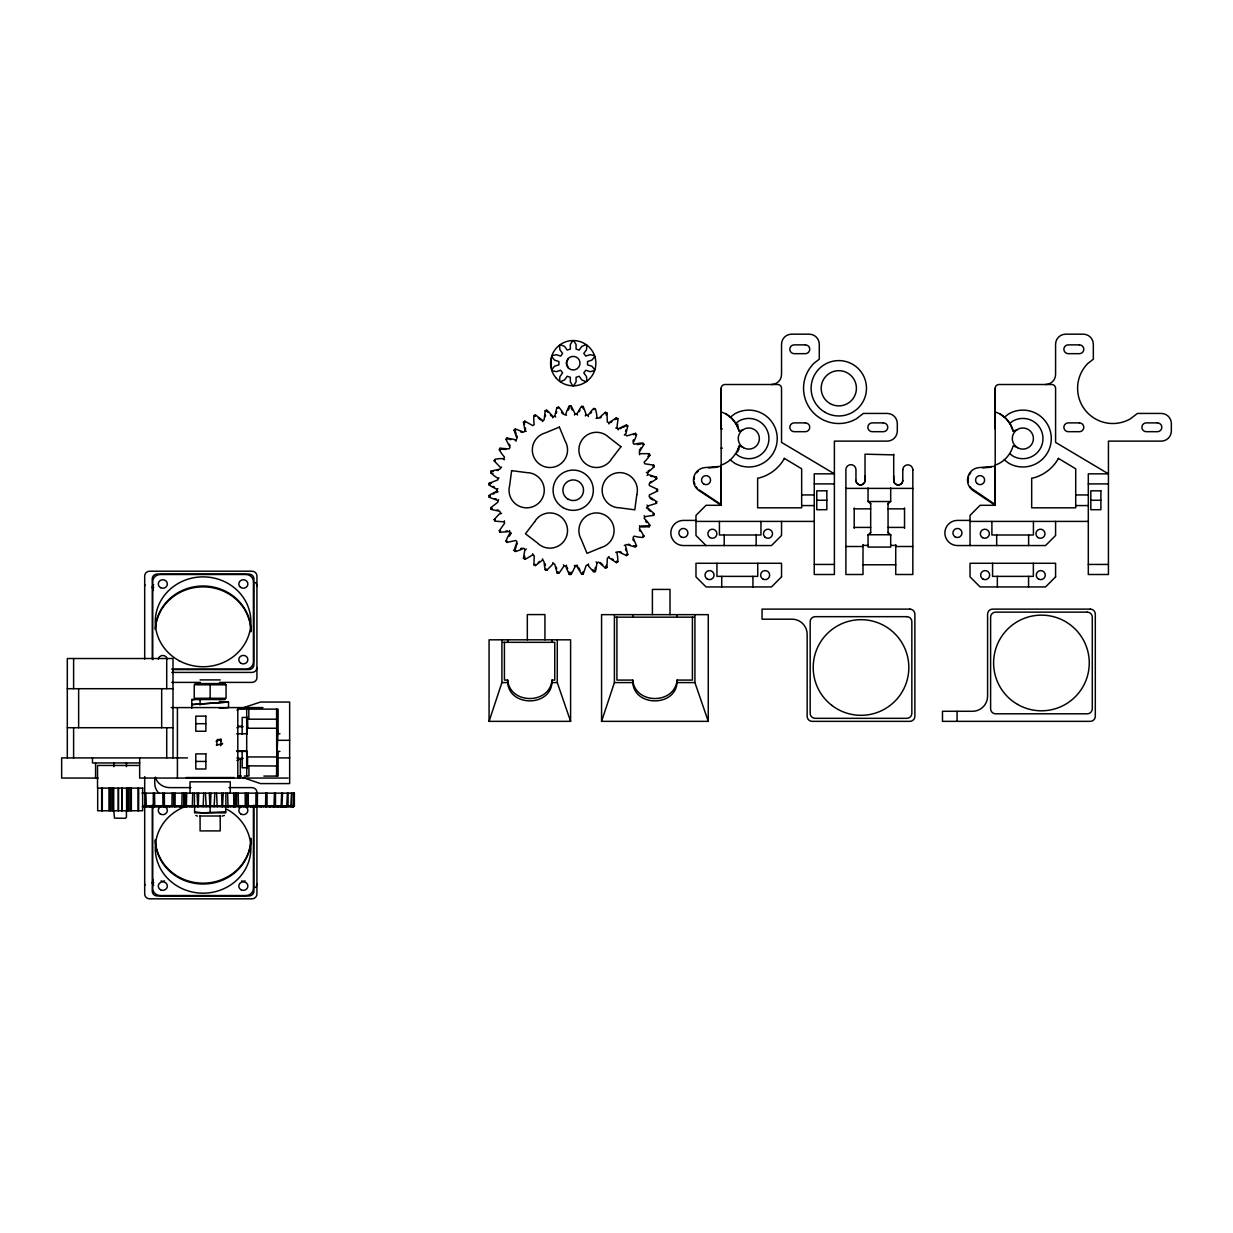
<?xml version="1.0" encoding="UTF-8"?>
<svg xmlns="http://www.w3.org/2000/svg" width="1233" height="1233" viewBox="0 0 1233 1233"><rect width="100%" height="100%" fill="white"/><g stroke="black" fill="none" stroke-linecap="round" stroke-linejoin="round"><path stroke-width="1.5" d="M771.473 384.511A10.064 10.064 0 0 0 781.537 374.431L781.537 344.238A10.064 10.064 0 0 1 791.601 334.174L809.218 334.174A10.064 10.064 0 0 1 819.282 344.238L819.282 359.219L813.872 363.365A35.233 35.233 0 0 0 856.411 418.788L863.377 413.44L887.236 413.44A10.064 10.064 0 0 1 897.3 423.505L897.3 431.057A10.064 10.064 0 0 1 887.236 441.121L834.387 441.121L834.387 574.501L814.258 574.501L814.258 473.842L834.387 473.842L781.537 442.385L781.537 388.272A3.776 3.776 0 0 0 777.761 384.511L724.912 384.511A3.776 3.776 0 0 0 721.151 388.272L721.151 428.93L722.399 428.93M737.781 452.049L737.781 449.136M865.027 480.377A4.531 4.531 0 0 1 860.495 484.908A4.531 4.485 0 0 1 855.964 480.454L855.964 480.377A4.531 4.531 0 0 0 860.495 484.908A4.531 4.485 0 0 0 865.027 480.454L865.027 454.176L893.709 454.885M893.709 454.176L893.709 480.377A4.531 4.531 0 0 0 898.24 484.908A4.531 4.485 0 0 0 902.772 480.454L902.772 469.696M995.201 428.93L995.201 388.272A3.776 3.776 0 0 1 998.961 384.511L1051.811 384.511A3.776 3.776 0 0 1 1055.587 388.272L1055.587 442.385L1108.436 473.842L1088.307 473.842L1088.307 574.501L1108.436 574.501L1108.436 441.121L1161.286 441.121A10.064 10.064 0 0 0 1171.35 431.057L1171.35 423.505A10.064 10.064 0 0 0 1161.286 413.44L1137.427 413.44L1130.461 418.788A35.233 35.233 0 0 1 1087.922 363.365L1093.332 359.219L1093.332 344.238A10.064 10.064 0 0 0 1083.268 334.174L1065.651 334.174A10.064 10.064 0 0 0 1055.587 344.238L1055.587 374.431A10.064 10.064 0 0 1 1045.522 384.511M169.615 806.736L169.63 805.735M738.86 449.845L738.906 446.438M608.994 423.967L608.871 422.765L616.408 417.833L617.841 418.711L617.81 420.854L616.901 427.666L615.776 428.098M616.408 417.833L615.005 419.729M618.272 429.885L616.901 427.666M535.353 416.03L535.415 414.874L533.92 415.644A39.764 39.764 0 0 0 533.858 421.578L534.213 424.645L532.733 425.601L524.842 421.177L523.47 422.164L525.073 431.026L526.214 431.35M596.048 561.94L597.003 562.68L595.924 569.507L595.339 571.573L593.72 572.004L588.742 566.317L588.388 563.943M497.901 488.684L496.899 489.362L490.842 486.141L489.069 484.908L489.193 483.244L497.639 479.991L498.918 477.741M255.894 806.736L255.971 793.143M532.656 553.709L532.718 554.896L526.815 558.41L524.842 559.273L523.47 558.302L524.657 550.827L526.26 549.055M524.842 559.273L524.672 556.268M175.04 806.736L175.132 793.143M171.942 806.736L172.05 793.143M257.343 806.736L257.45 793.143M545.279 416.662L545.448 414.904M609.025 556.499L607.299 558.441L606.944 567.488L605.403 568.136L606.235 565.238M276.762 756.954L247.617 756.954L247.494 765.847L276.762 766.001L276.593 709.129M276.593 766.001L276.593 776.081M503.064 642.331L554.758 642.331L554.758 680.077L552.014 680.077C549.702 704.675 509.984 704.675 507.672 680.077L504.42 680.077L504.42 642.331M552.014 680.077C553.124 707.788 506.563 707.788 507.672 680.077M692.407 617.163L692.407 680.077L677.087 680.077C674.759 704.675 635.057 704.675 632.745 680.077L616.916 680.077L616.916 617.163M677.087 680.077C678.196 707.788 631.62 707.788 632.745 680.077M647.032 505.098L647.88 505.962L656.48 503.326L656.727 501.677L649.19 496.668L649.375 494.926L657.513 491.073L657.513 489.393L649.329 485.525L649.19 483.783L656.727 478.774L656.48 477.125L647.88 474.489L647.032 475.352M555.651 416.97L554.758 416.184L556.33 409.51L557.069 407.491L558.719 407.183A39.302 39.302 0 0 1 562.402 411.837L564.005 414.519L566.502 415.197M260.841 806.736L261.011 805.735M551.274 358.649L551.274 367.711M261.55 806.736L261.72 805.735M618.319 428.683L626.487 424.892L627.767 425.971L626.056 433.322L624.314 435.002M176.828 806.736L176.997 805.735M542.366 421.594L544.169 419.667L545.202 410.712L546.789 410.173L548.423 411.575L553.078 416.677L552.692 417.833M180.635 806.736L180.819 805.735M626.287 426.032L626.487 424.892M546.789 410.173L547.745 412.331M497.839 478.25L495.265 476.57A39.764 39.764 0 0 1 490.749 472.717L491.104 471.083L499.935 469.095L501.538 467.06M646.369 508.088L647.88 505.962M594.953 569.245L595.385 567.365M525.104 549.394L523.763 548.284L520.942 549.641A39.687 39.687 0 0 1 515.302 551.49L514.099 550.334L516.997 541.765L515.795 540.501L506.994 542.412L505.977 541.087L506.778 539.083A37.16 37.16 0 0 1 509.26 534.274L511.31 533.026L509.321 536.17M265.542 806.736L265.773 793.143M515.302 551.49L515.594 550.38M556.283 413.379L556.715 411.668M181.821 806.736L182.083 793.143M186.414 806.736L186.661 793.143M625.578 431.488L626.04 429.793M216.376 741.187L217.378 744.963L221.169 743.946L220.553 739.538L216.376 741.187L217.393 740.17M265.372 806.736L265.65 805.735M515.564 548.5L516.103 546.651M644.088 515.687L644.782 516.673L653.69 515.317L654.168 513.714L647.495 507.672M565.731 414.288L566.718 411.36A39.302 39.302 0 0 1 569.292 406.011L570.971 405.95L572.127 407.769L575.117 413.995L574.424 414.997M625.501 434.725L626.796 435.912L635.427 433.353L636.552 434.602L635.904 436.652A36.574 36.574 0 0 1 633.777 441.63L633.038 442.924L634.132 444.281L635.55 443.926A37.129 37.129 0 0 1 640.898 443.125L643.056 443.017L643.98 444.419L639.28 452.141L639.634 454.715M269.935 806.736L270.258 805.735M269.025 806.736L269.364 805.735M489.069 721.351L489.069 639.819L570.602 639.819L570.602 721.351L489.069 721.351L501.908 682.589L501.908 639.819M601.565 721.351L601.565 614.65L708.266 614.65L708.266 721.351L601.565 721.351L614.404 682.589L614.404 614.65M635.427 433.353L633.546 434.756M187 806.736L187.339 805.735M192.641 805.735L192.302 806.736L192.702 793.143M558.719 407.183L557.825 408.37L557.069 407.491M644.782 516.673L644.165 518.307L645.198 519.309A37.16 37.16 0 0 1 648.681 523.47L649.899 525.243L649.174 526.768L641.622 526.953L639.557 525.705M500.398 467.415L494.171 460.895L494.772 459.339L496.899 458.969A37.129 37.129 0 0 1 502.293 458.584L504.436 459.678M575.117 566.517L577.491 565.346L574.408 565.546L575.117 566.517L572.127 572.682L570.971 574.501L569.292 574.439L566.163 567.55L566.517 565.192M516.689 544.986L517.274 543.522M274.003 806.736L274.404 793.143M510.092 533.026L509.553 530.498M506.994 542.412L507.441 541.349L505.977 541.087M198.282 806.736L198.698 793.143M272.277 806.736L272.709 805.735M587.925 565.053L586.199 565.377L583.255 573.931L581.591 574.116L583.224 571.573M503.788 458.645L504.482 457.042L503.526 455.963A36.574 36.574 0 0 1 500.367 451.571L499.288 449.706L500.105 448.242L509.121 448.889L510.046 447.394L505.977 439.364L506.994 438.039L514.423 439.503L516.149 441.167M568.336 410.111L569.168 408.37M577.506 415.012L576.859 414.011L580.311 408.061L581.591 406.351L583.255 406.52L585.875 413.625L585.351 415.953M278.226 805.735L277.733 806.736L278.411 805.735M275.236 806.736L275.73 805.735M570.971 405.95L569.908 406.998L569.292 406.011M640.127 526.784L639.326 528.341L643.98 536.047L643.056 537.434A39.687 39.687 0 0 1 637.137 536.848L634.101 536.139L633.068 537.557L636.552 545.849L635.427 547.113L626.765 544.524L624.33 545.464M563.45 564.853L564.005 565.932L560.136 571.65L558.719 573.283L557.069 572.975L554.758 564.221L552.661 562.695M281.109 806.736L281.663 793.143M210.411 806.736L210.982 793.143M509.09 531.608L500.105 532.224L499.288 530.76L504.528 523.378L504.359 520.804M203.137 806.736L203.707 793.143M500.105 532.224L500.444 530.76L499.288 530.76M579.14 411.76L580.049 410.25M220.553 739.538L218.765 739.8M641.206 447.579L639.388 450.369M569.292 574.439L569.168 572.097M284.099 806.736L284.731 805.735M569.908 573.453L571.264 572.174M280.076 806.736L280.723 805.735M588.403 416.507L587.925 415.398L592.194 409.973L593.72 408.462L595.339 408.878A39.764 39.764 0 0 1 596.695 414.658L597.019 417.725L596.063 418.465M647.864 456.395L649.883 455.208L649.174 453.682L640.174 453.652M286.703 806.736L287.412 793.143M648.512 454.638L649.174 453.682M222.541 806.736L223.25 793.143M583.224 408.878L583.255 406.52M281.91 806.736L282.542 793.143M214.11 806.736L214.85 793.143M289.663 805.735L288.892 806.736L290.202 805.735M568.197 358.649L566.409 363.18L568.197 367.711M228.521 806.736L229.292 805.735M553.062 563.835L546.789 570.278L545.202 569.738L544.755 567.627A36.651 36.651 0 0 1 544.185 562.248L542.35 558.873M283.405 806.736L284.191 805.735M503.742 521.821L494.772 521.127L494.171 519.555L499.288 513.991L501.615 513.375M590.499 413.456L591.624 412.099M234.393 806.736L235.241 805.735L235.241 793.143M557.069 572.975L557.825 572.081M515.826 439.996L516.966 438.655L514.099 430.117L515.302 428.961L523.763 432.166L525.073 431.026M225.023 806.736L225.886 805.735L225.886 793.143M285.301 805.735L284.422 806.736L285.501 805.735M248.835 719.193L248.835 709.129M292.899 805.735L292.005 806.736L293.192 805.735M240.158 806.736L241.052 805.735M285.177 806.736L286.087 805.735M649.883 455.208A39.764 39.764 0 0 1 646.323 459.94L644.119 462.175L644.782 463.793L653.69 465.134L654.168 466.737L647.495 472.778L646.369 472.362M230.355 806.736L231.28 805.735M292.915 806.736L293.855 805.735L293.855 793.143M245.737 806.736L246.692 805.735L246.739 793.143M653.69 465.134L653.043 466.49L654.168 466.737M235.611 806.736L236.597 805.735L236.597 793.143M595.339 408.878L594.013 409.572L593.72 408.462M142.257 806.736L293.392 806.736L294.363 805.735L294.363 793.143L141.98 793.143M888.053 503.927L890.688 501.23M868.047 535.03L870.683 532.332M251.147 806.736L252.133 805.735M286.38 805.735L285.378 806.736L286.364 805.735M600.379 417.91L601.504 416.785M293.392 806.736L294.425 805.735L144.816 805.735L144.816 793.143M542.582 560.075L535.415 565.577L533.92 564.822L534.228 555.775L532.718 554.896M240.697 806.736L241.73 805.735M256.325 806.736L257.358 805.735M292.976 806.736L294.04 805.735L294.04 793.143M245.66 806.736L246.739 805.735M261.257 806.736L262.336 805.735M500.444 513.036L499.889 511.371L491.104 509.383L490.749 507.734L497.885 502.201L498.533 499.658M284.761 806.736L285.856 805.735M265.927 806.736L267.037 805.735L267.037 793.143M491.104 509.383L491.967 508.597M283.867 806.736L284.977 805.735M250.376 806.736L251.501 805.735M270.289 806.736L271.414 805.735M254.954 806.736L256.094 805.735M545.202 569.738L546.558 569.137L546.789 570.278M274.343 806.736L275.483 805.735L275.483 793.143M286.919 806.736L288.06 805.735L288.06 793.143M278.041 806.736L279.197 805.735M281.386 806.736L282.542 805.735M282.542 806.736L283.713 805.735M280.924 806.736L282.08 805.735M259.207 806.736L260.394 805.735M263.292 806.736L264.478 805.735M276.408 806.736L277.61 805.735M270.489 806.736L271.692 805.735M278.781 806.736L279.983 805.735M266.991 806.736L268.208 805.735M615.745 552.322L618.288 551.737L626.487 555.559L627.782 554.496L625.501 545.726M273.572 806.736L274.789 805.735M648.065 471.129L649.298 470.143M654.137 477.248L656.48 477.125M538.251 562.479L539.638 561.4M730.29 417.232L734.575 413.934A28.436 28.436 0 0 1 777.237 438.547A28.436 28.436 0 0 1 734.575 463.176L730.198 459.817M735.685 423.458L738.737 421.116A20.129 20.129 0 0 1 768.93 438.547A20.129 20.129 0 0 1 738.737 455.994L735.623 453.59M742.944 429.839L739.137 431.118A28.436 28.436 0 0 0 725.898 413.856L721.151 411.884M1004.325 417.232L1008.625 413.934A28.436 28.436 0 0 1 1051.287 438.547A28.436 28.436 0 0 1 1008.625 463.176L1004.248 459.817M1009.735 423.458L1012.786 421.116A20.129 20.129 0 0 1 1042.979 438.547A20.129 20.129 0 0 1 1012.786 455.994L1009.673 453.59M1017.055 429.793L1013.187 431.118A28.436 28.436 0 0 0 999.948 413.856L995.201 411.884M606.235 415.213L606.944 412.978L605.403 412.315L598.668 418.295L597.019 417.725M610.612 422.642L611.892 421.701M497.639 500.475L489.193 497.223L489.069 495.543L490.842 494.325L496.945 491.104L497.978 491.767L495.99 492.599M489.193 497.223L490.164 496.575M224.437 815.445L222.048 816.123M533.92 564.822L535.353 564.421L535.415 565.577M608.871 557.686L616.408 562.618L617.841 561.739L617.81 559.597A36.651 36.651 0 0 0 617.209 554.218L616.87 552.754M650.053 482.226L651.409 481.425M656.495 489.963L657.513 489.393M493.03 494.14L494.572 493.292M616.824 419.266L617.841 418.711M620.06 428.807L621.447 428.051M491.551 483.197L489.193 483.244M489.069 484.908L490.118 484.415M523.47 558.302L524.534 557.809M520.557 548.716L521.991 548.069M623.035 427.296L624.823 426.556M656.727 501.677L655.648 502.093L656.48 503.326M626.688 426.371L627.767 425.971M597.003 562.68L598.652 562.125L605.403 568.136M241.082 708.466L260.456 702.055L289.647 702.055L289.647 783.587L260.456 783.587L242.839 777.53M493.447 471.376L491.104 471.083M490.749 472.717L492.984 473.441M514.099 550.334L515.209 550.01M553.078 416.677L554.758 416.184M654.168 513.714L653.043 513.976L653.69 515.317M635.411 434.848L636.552 434.602M497.022 470.513L498.579 470.251M494.171 460.895L495.312 460.726M225.716 811.776L202.366 812.855L194.598 811.776M505.931 531.069L507.503 530.868M219.335 701.423L228.521 702.055L191.778 704.567L228.521 702.055L228.521 707.588L219.335 708.22M708.497 467.939L717.575 467.168M982.547 467.939L990.993 467.23M721.151 466.29L705.029 467.584A12.577 12.577 0 0 0 699.08 490.611L721.151 505.299L721.151 465.072C729.967 462.267 736.517 454.576 739.137 445.853L742.944 447.271M995.201 466.29L979.079 467.584A12.577 12.577 0 0 0 973.13 490.611L995.201 505.299L995.201 465.072C1004.016 462.267 1010.567 454.576 1013.187 445.853L1017.055 447.317M648.743 525.335L649.899 525.243M642.825 444.481L643.98 444.419M499.288 449.706L500.444 449.691M721.151 448.165L722.399 448.165M814.258 483.906L834.387 483.906M1088.307 483.906L1108.436 483.906M845.9 488.391L912.836 488.391M801.666 494.942L814.258 494.942M1075.715 494.942L1088.307 494.942M816.77 500.259L826.834 500.259M1090.82 500.259L1100.884 500.259M801.666 505.576L814.258 505.576M1075.715 505.576L1088.307 505.576M854.207 508.844L870.683 508.844M888.053 508.844L904.529 508.844M695.982 520.403L683.39 520.403A12.577 12.577 0 0 0 670.814 532.98A12.577 12.577 0 0 0 683.39 545.556L771.473 545.556L781.537 535.492L781.537 521.405M970.032 520.403L957.44 520.403A12.577 12.577 0 0 0 944.863 532.98A12.577 12.577 0 0 0 957.44 545.556L1045.522 545.556L1055.587 535.492L1055.587 521.405M695.982 521.405L814.258 521.405M970.032 521.405L1088.307 521.405M854.207 527.416L870.683 527.416M888.053 527.416L904.529 527.416M863.008 545.402L868.047 545.402M890.688 545.402L895.728 545.402M845.9 546.496L863.008 546.496M895.728 546.496L912.836 546.496M814.258 564.437L834.387 564.437M1088.307 564.437L1108.436 564.437M863.008 564.776L895.728 564.776M615.591 617.163L694.241 617.163M171.711 669.103L245.86 669.103A7.552 7.09 0 0 0 253.412 662.013L253.412 581.606A7.552 7.09 0 0 0 245.86 574.516L160.29 574.516A7.552 7.09 0 0 0 152.753 581.606L152.753 659.655M172.543 669.581L248.881 669.581A5.04 4.732 0 0 0 253.906 664.849L253.906 578.77A5.04 4.732 0 0 0 248.881 574.039L157.285 574.039A5.04 4.732 0 0 0 152.245 578.77L152.245 659.116M171.772 672.417L251.902 672.417A5.04 4.732 0 0 0 256.926 667.685M200.085 679.907L220.214 679.907M171.772 682.404L200.393 682.404M219.459 682.404L251.902 682.404A5.04 4.732 0 0 0 256.926 677.672L256.926 575.934A5.04 4.732 0 0 0 251.902 571.203L149.732 571.203A5.04 4.732 0 0 0 144.693 575.934L144.693 659.085M501.908 682.589L507.672 682.589M552.014 682.589L557.27 682.589L570.602 721.351M614.404 682.589L632.745 682.589M677.087 682.589L694.919 682.589L708.266 721.351M195.045 683.56L225.254 683.56M67.306 688.708L173.005 688.708M225.254 699.527L191.778 699.527L191.778 708.251M171.156 707.588L262.968 707.588M238.57 709.129L278.103 709.129L278.103 734.005M236.89 710.1L237.83 710.1M247.324 717.436L242.161 717.436L242.161 734.221M276.762 719.193L247.617 719.193L247.802 728.256M195.8 723.694L205.88 723.694M238.57 726.252L242.084 726.252M237.799 726.715L243.178 726.715M67.306 727.717L173.005 727.717M236.89 727.717L237.83 727.717M247.617 728.256L276.762 728.256M246.708 731.277L246.954 733.928L247.032 717.436M236.721 733.789L247.093 733.789M278.889 733.789L279.953 733.789M217.27 739.553L220.214 739.553M278.427 740.309L289.647 740.309M236.721 750.912L245.706 750.912M236.721 751.406L247.093 751.406M278.889 751.406L279.953 751.406M246.708 753.933L246.954 751.282L247.032 767.774M187.478 757.91L61.65 757.91L61.65 778.054L98.147 778.054M236.89 757.91L237.83 757.91M278.273 757.91L289.647 757.91M237.799 758.418L243.178 758.418M238.57 758.958L242.408 758.958M236.89 760.437L237.83 760.437M195.8 761.439L205.88 761.439M139.73 762.95L92.475 762.95L92.475 757.91M138.481 765.462L97.515 765.462L97.515 788.118L142.812 788.118M247.324 767.774L242.161 767.774L242.161 750.989M238.57 776.081L241.437 776.081M244.288 776.081L248.989 775.896L248.835 766.001M263.847 776.081L278.103 776.081L278.103 751.205M237.799 777.299L240.327 777.299M186.245 777.545L234.054 777.545M237.799 777.545L240.327 777.545L240.327 758.927M288.137 778.054L139.668 778.054L139.668 757.91M190.853 787.625L169.861 787.625A15.104 14.195 0 0 1 155.281 777.114M228.999 787.625L251.902 787.625A5.04 4.732 0 0 1 256.926 792.357M144.554 805.735L142.766 805.735L143.876 806.736M199.854 815.999L220.445 815.999M575.117 413.995L576.859 414.011M641.699 525.952L648.512 525.813L649.174 526.768M642.825 535.97L643.98 536.047M191.778 699.527L194.244 699.697M505.931 449.398L500.706 449.228L500.105 448.242M582.577 407.46L581.591 406.351M564.005 565.932L565.731 566.117M505.977 439.364L507.441 439.118L506.994 438.039M494.171 519.555L495.312 519.74M497.022 509.953L498.579 510.215M508.982 439.302L510.878 439.642M586.199 415.089L587.925 415.398M633.546 545.695L635.072 546.003M197.403 816.092L195.862 815.445M635.411 545.618L636.552 545.849M514.099 430.117L515.209 430.456M650.623 476.123L652.319 476.616M490.749 507.734L491.859 508.088M494.972 498.641L496.467 499.134M628.506 544.169L629.986 544.709M627.782 554.496L626.688 554.079L626.487 555.559M656.727 478.774L655.571 477.834M606.019 413.671L605.403 412.315M520.557 431.75L521.991 432.382M523.47 422.164L524.657 424.183M489.069 495.543L490.118 496.051M608.871 422.765L607.314 421.963L606.944 412.978M620.06 551.66L621.447 552.399M616.824 561.185L617.841 561.739M493.03 486.311L494.572 487.174M656.495 490.487L657.513 491.073M650.053 498.224L652.889 499.981M535.415 414.874L542.582 420.391M533.92 415.644L534.891 416.276M995.201 504.544L971.573 488.515A11.945 11.945 0 0 1 970.047 486.588M699.45 490.102L721.151 504.544M606.035 566.779L606.944 567.488M999.948 413.856L1005.835 418.372L1010.351 424.26L1013.187 431.118M725.898 413.856L731.786 418.372L736.301 424.26L739.137 431.118M538.251 417.972L540.825 420.083M648.065 509.321L650.608 511.479M148.638 805.735L149.856 806.736M152.091 805.735L153.293 806.736M145.479 805.735L146.665 806.736M155.867 805.735L157.053 806.736M159.889 805.735L161.045 806.736M164.236 805.735L165.392 806.736M545.202 410.712L546.065 411.483M144.816 805.735L145.956 806.736M148.885 805.735L150.01 806.736M602.798 564.837L600.379 562.541M168.782 805.735L169.877 806.736M154.372 806.736L153.277 805.735L153.277 793.143M173.591 793.143L173.606 805.735L174.67 806.736M157.963 805.735L159.042 806.736M163.974 806.736L162.941 805.735L162.818 793.143M178.554 805.735L179.586 806.736M592.919 569.785L594.029 570.879M706.047 545.556L695.982 535.492L695.982 515.363L706.047 505.299L721.151 505.299L721.151 388.272M168.166 805.735L169.152 806.736M868.047 501.23L870.683 503.927M888.053 532.332L890.688 535.03M594.537 570.74L595.339 571.573M184.688 806.736L183.717 805.735L183.717 793.143M173.606 805.735L174.562 806.736M189.003 805.735L189.928 806.736M179.247 805.735L180.157 806.736M550.35 414.92L551.382 416.122M195.276 806.736L194.413 805.735L194.413 793.143M185.906 806.736L185.058 805.735L185.058 793.143M191.007 805.735L191.778 806.736M581.591 574.116L576.859 566.394M206.188 806.736L205.449 793.143M582.577 572.991L583.255 573.931M197.758 806.736L197.049 793.143M561.554 412.392L562.402 413.733M580.049 570.201L578.4 567.303M217.178 806.736L216.592 793.143M509.321 444.281L510.108 445.652M571.264 408.293L572.22 409.957M209.887 806.736L209.317 793.143M144.6 805.735L145.14 806.736M570.432 573.468L570.971 574.501M632.883 539.299L633.577 540.717M147.621 805.735L148.052 806.736M228.028 806.736L227.596 793.143M222.017 806.736L221.601 793.143M146.295 806.736L145.895 793.143M516.689 435.465L517.274 436.944M567.118 567.242L567.658 568.721M232.975 805.735L233.33 806.736M558.333 572.189L558.719 573.283M150.981 805.735L151.32 806.736M227.658 805.735L227.997 806.736M150.041 805.735L150.364 806.736M515.564 431.966L516.103 433.816M625.578 548.962L626.04 550.658M233.9 806.736L233.638 793.143M154.649 805.735L154.911 806.736M556.283 567.088L556.715 568.783M515.302 428.961L515.579 430.086M238.462 806.736L238.2 793.143M154.772 806.736L154.526 793.143M525.258 427.82L525.628 429.361M647.495 472.778L647.88 474.489M158.61 805.735L158.795 806.736M243.333 805.735L243.518 806.736M239.479 805.735L239.664 806.736M159.288 805.735L159.458 806.736M524.842 421.177L524.965 422.333M245.275 806.736L245.167 793.143M164.405 806.736L164.343 793.143M248.311 806.736L248.234 793.143M162.818 805.735L162.895 806.736M616.377 561.462L616.408 562.618M496.899 489.362L496.945 491.104M252.981 805.735L252.996 806.736M167.349 805.735L167.364 806.736M250.669 805.735L250.684 806.736M1033.424 521.405L1033.424 534.999L991.902 534.999L991.902 521.405M1033.362 563.281L1033.362 576.366L992.565 576.366L992.565 563.281M1028.63 534.999L1028.63 545.556M1028.569 576.366L1028.569 586.939M997.343 576.366L997.343 586.939M996.68 534.999L996.68 545.556M995.201 388.272L995.201 505.299L980.096 505.299L970.032 515.363L970.032 545.556M957.085 711.287L957.085 721.351M912.836 469.696L912.836 574.501L895.728 574.501L895.728 544.554M904.529 507.965L904.529 528.31M893.709 475.892L893.709 480.454A4.531 4.485 0 0 0 898.24 484.939A4.531 4.531 0 0 0 902.772 480.377M890.688 487.929L890.688 501.538L868.047 501.507L868.047 487.929M888.053 503.141L888.053 533.118M870.683 503.141L870.683 533.118M865.027 475.892L865.027 479.822M863.008 544.554L863.008 574.501L845.9 574.501L845.9 469.696A5.04 5.04 0 0 1 850.94 464.671A5.04 5.04 0 0 1 855.964 469.696L855.964 480.454M854.207 507.965L854.207 528.31M760.946 521.405L760.946 534.999L719.425 534.999L719.425 521.405M757.74 563.281L757.74 576.366L716.943 576.366L716.943 563.281M756.168 534.999L756.168 545.556M752.947 576.366L752.947 586.939M737.781 424.075L737.781 427.836M724.203 534.999L724.203 545.556M721.721 576.366L721.721 586.939M694.919 614.65L694.919 682.589M677.087 614.65L677.087 617.163M670.012 614.65L670.012 589.405L652.396 589.405L652.396 614.65M632.745 614.65L632.745 617.163M557.27 639.819L557.27 682.589M552.014 639.819L552.014 642.331M544.94 639.819L544.94 614.573L527.323 614.573L527.323 639.819M507.672 639.819L507.672 642.331M291.928 793.143L291.928 805.735L290.803 806.736L291.497 793.143M256.926 805.735L256.926 894.095A5.04 4.732 0 0 1 251.902 898.826L149.732 898.826A5.04 4.732 0 0 1 144.693 894.095L144.693 805.18M253.906 805.18L253.906 891.259A5.04 4.732 0 0 1 248.881 895.99L157.285 895.99A5.04 4.732 0 0 1 152.245 891.259L152.245 805.18M246.708 709.129L246.708 776.081M237.799 707.588L237.799 778.054M230.278 793.143L230.278 781.83L190.021 781.83L190.021 793.143M225.716 806.521L225.716 812.855L194.598 812.855L194.598 806.521M220.214 815.799L220.214 830.903L200.085 830.903L200.085 815.799M210.149 684.808L210.149 698.279M210.149 806.521L210.149 811.776M200.085 699.527L200.085 705.076M177.413 707.588L177.413 778.054M173.005 757.91L173.005 658.514L67.306 658.514L67.306 757.91M166.717 658.514L166.717 688.708M166.717 727.717L166.717 757.91M161.677 688.708L161.677 727.717M154.757 777.992L154.757 783.433A15.104 14.195 0 0 0 159.18 793.466M152.753 806.582L152.753 888.454A7.552 7.09 0 0 0 160.29 895.543L245.86 895.543A7.552 7.09 0 0 0 253.412 888.454L253.412 808.047A7.552 7.09 0 0 0 253.15 806.212M144.693 776.651L144.693 793.975M142.627 788.118L142.627 810.759L97.684 810.759L97.684 788.118M138.651 788.118L138.651 810.759M138.034 788.118L138.034 810.759M131.345 788.118L131.345 810.759M129.897 788.118L129.897 810.759M128.294 788.118L128.294 810.759M127.615 788.118L127.615 810.759M126.598 788.118L126.598 810.759M126.444 762.95L126.444 766.679M126.444 811.453L126.413 817.387L125.196 818.311L114.499 818.142L113.868 811.453M122.052 788.118L122.052 810.759M121.805 788.118L121.805 810.759M118.522 788.118L118.522 810.759M118.276 788.118L118.276 810.759M113.868 762.95L113.868 766.679M113.713 788.118L113.713 810.759M112.712 788.118L112.712 810.759M112.018 788.118L112.018 810.759M110.431 788.118L110.431 810.759M108.982 788.118L108.982 810.759M102.293 788.118L102.293 810.759M101.661 788.118L101.661 810.759M95.573 763.412L95.573 778.054M78.635 688.708L78.635 727.717M73.61 658.514L73.61 688.708M73.61 727.717L73.61 757.91M697.524 488.515A11.945 11.945 0 0 1 695.998 486.588M694.888 484.399A11.945 11.945 0 0 1 694.241 482.026M694.102 479.575A11.945 11.945 0 0 1 694.472 477.14M696.645 472.748A11.945 11.945 0 0 1 698.356 470.991M902.772 469.865A5.04 4.994 0 0 1 907.812 464.872A5.04 4.994 0 0 1 912.836 469.865M968.29 482.026A11.945 11.945 0 0 1 968.521 477.14M969.385 474.828A11.945 11.945 0 0 1 970.695 472.748M645.553 521.174A36.111 36.111 0 0 1 646.693 522.53M639.388 530.082A35.31 35.31 0 0 1 640.281 531.377M613.356 559.736A35.202 35.202 0 0 1 611.892 558.765M545.448 565.546A35.618 35.618 0 0 1 545.279 563.805M633.577 439.749A35.526 35.526 0 0 1 632.883 441.152M637.322 444.589A36.081 36.081 0 0 1 640.975 444.127M152.753 590.73A7.552 7.09 0 0 1 153.755 587.185M155.296 629.462A47.81 44.927 0 0 1 203.861 586.014A47.81 44.927 0 0 1 250.9 630.942M158.317 659.1A4.531 4.254 0 0 1 167.303 659.1M153.755 882.874A7.552 7.09 0 0 1 152.753 879.329M152.753 808.047A7.552 7.09 0 0 1 153 806.212M250.9 839.103A47.81 44.927 0 0 1 203.861 884.015A47.81 44.927 0 0 1 155.296 840.567M226.98 809.341A47.81 44.927 0 0 1 237.615 879.314A47.81 44.927 0 0 1 162.756 872.394A47.81 44.927 0 0 1 187.709 805.704M245.074 880.901A4.531 4.254 0 0 1 241.606 880.901M164.544 880.901A4.531 4.254 0 0 1 161.076 880.901M250.9 838.24A47.81 44.927 0 0 1 203.861 883.167A47.81 44.927 0 0 1 155.296 839.704M153.724 885.479A5.04 4.732 0 0 1 152.245 882.134M256.926 884.107A5.04 4.732 0 0 1 255.462 887.452M144.862 885.34A5.04 4.732 0 0 1 144.693 884.107M155.373 628.861A47.81 44.927 0 0 1 204.647 586.893A47.81 44.927 0 0 1 250.9 631.789M152.245 587.894A5.04 4.732 0 0 1 153.724 584.55M255.462 582.577A5.04 4.732 0 0 1 256.926 585.922M144.693 585.922A5.04 4.732 0 0 1 144.862 584.689M222.618 743.329A3.776 3.776 0 0 1 222.248 744.239M216.669 745.349A3.776 3.776 0 0 1 216.299 745.025M220.861 739.091A3.776 3.776 0 0 1 221.277 739.353M559.566 345.302L559.905 349.756L562.602 353.439L560.676 356.09L556.33 354.672L551.999 355.721L551.675 356.738L554.557 360.128L558.903 361.531L558.903 364.814L554.557 366.216L551.675 369.623L551.999 370.624L556.33 371.672L560.676 370.254L562.602 372.905L559.905 376.604L559.566 381.043L560.429 381.675L564.544 379.98L567.226 376.281L570.34 377.298L570.34 381.86L572.682 385.652L573.746 385.652L576.073 381.86L576.073 377.298L579.186 376.281L581.868 379.98L585.983 381.675L586.846 381.043L586.507 376.604L583.81 372.905L585.752 370.254L590.083 371.672L594.414 370.624L594.753 369.623L591.855 366.216L587.509 364.814L587.509 361.531L591.855 360.128L594.753 356.738L594.414 355.721L590.083 354.672L585.752 356.09L583.81 353.439L586.507 349.756L586.846 345.302L585.983 344.685L581.868 346.381L579.186 350.08L576.073 349.062L576.073 344.5L573.746 340.709L572.682 340.709L570.34 344.5L570.34 349.062L567.226 350.08L564.544 346.381L560.429 344.685L559.566 345.302M511.618 470.636L509.63 485.663A17.616 17.616 0 0 0 523.593 507.58A17.616 17.616 0 0 0 544.2 491.767A17.616 17.616 0 0 0 526.645 472.609L511.618 470.636M636.783 494.787L634.795 509.83L619.767 507.842A17.616 17.616 0 0 1 602.213 488.7A17.616 17.616 0 0 1 622.819 472.886A17.616 17.616 0 0 1 636.783 494.787M221.169 743.946L220.553 745.595L221.169 743.946M784.327 458.383L784.111 458.938A40.766 40.766 0 0 1 759.358 477.926L757.632 478.157L757.632 507.811L801.666 507.811L801.666 468.802L784.327 458.383M1058.376 458.383L1058.161 458.938A40.766 40.766 0 0 1 1033.408 477.926L1031.682 478.157L1031.682 507.811L1075.715 507.811L1075.715 468.802L1058.376 458.383M534.675 521.744L525.443 533.766L537.48 542.998A17.616 17.616 0 0 0 563.419 541.873A17.616 17.616 0 0 0 560.029 516.118A17.616 17.616 0 0 0 534.675 521.744M620.97 446.685L611.738 458.722A17.616 17.616 0 0 1 586.384 464.332A17.616 17.616 0 0 1 582.993 438.594A17.616 17.616 0 0 1 608.948 437.453L620.97 446.685M781.537 576.874L771.473 586.939L706.047 586.939L695.982 576.874L695.982 563.281L781.537 563.281L781.537 576.874M1055.587 576.874L1045.522 586.939L980.096 586.939L970.032 576.874L970.032 563.281L1055.587 563.281L1055.587 576.874M559.381 427.096L545.371 432.891A17.616 17.616 0 0 0 533.38 455.933A17.616 17.616 0 0 0 557.378 465.874A17.616 17.616 0 0 0 565.192 441.106L559.381 427.096M601.041 547.56L587.031 553.37L581.236 539.36A17.616 17.616 0 0 1 589.035 514.577A17.616 17.616 0 0 1 613.032 524.518A17.616 17.616 0 0 1 601.041 547.56M805.334 344.87L794.237 344.87A4.408 4.408 0 0 0 789.829 349.278A4.408 4.408 0 0 0 794.237 353.671L805.334 353.671A4.408 4.408 0 0 0 809.742 349.278A4.408 4.408 0 0 0 805.334 344.87M1079.384 344.87L1068.287 344.87A4.408 4.408 0 0 0 1063.879 349.278A4.408 4.408 0 0 0 1068.287 353.671L1079.384 353.671A4.408 4.408 0 0 0 1083.792 349.278A4.408 4.408 0 0 0 1079.384 344.87M805.334 422.888L794.237 422.888A4.408 4.408 0 0 0 789.829 427.281A4.408 4.408 0 0 0 794.237 431.689L805.334 431.689A4.408 4.408 0 0 0 809.742 427.281A4.408 4.408 0 0 0 805.334 422.888M883.352 422.888L872.24 422.888A4.408 4.408 0 0 0 867.847 427.281A4.408 4.408 0 0 0 872.24 431.689L883.352 431.689A4.408 4.408 0 0 0 887.76 427.281A4.408 4.408 0 0 0 883.352 422.888M1079.384 422.888L1068.287 422.888A4.408 4.408 0 0 0 1063.879 427.281A4.408 4.408 0 0 0 1068.287 431.689L1079.384 431.689A4.408 4.408 0 0 0 1083.792 427.281A4.408 4.408 0 0 0 1079.384 422.888M1157.402 422.888L1146.289 422.888A4.408 4.408 0 0 0 1141.897 427.281A4.408 4.408 0 0 0 1146.289 431.689L1157.402 431.689A4.408 4.408 0 0 0 1161.81 427.281A4.408 4.408 0 0 0 1157.402 422.888M826.834 490.826L816.77 490.826L816.77 509.707L826.834 509.707L826.834 490.826M1100.884 490.826L1090.82 490.826L1090.82 509.707L1100.884 509.707L1100.884 490.826M890.688 534.752L868.047 534.752L868.047 547.082L890.688 547.082L890.688 534.721M909.831 609.117L762.056 609.117L762.056 619.182L792.064 619.182A15.104 15.104 0 0 1 807.153 634.286L807.153 716.311A5.04 5.04 0 0 0 812.193 721.351L909.831 721.351A5.04 5.04 0 0 0 914.871 716.311L914.871 614.142A5.04 5.04 0 0 0 909.831 609.117M1090.265 609.117L992.627 609.117A5.04 5.04 0 0 0 987.587 614.142L987.587 696.183A15.104 15.104 0 0 1 972.498 711.287L942.49 711.287L942.49 721.351L1090.265 721.351A5.04 5.04 0 0 0 1095.305 716.311L1095.305 614.142A5.04 5.04 0 0 0 1090.265 609.117M1087.244 612.138L995.648 612.138A5.04 5.04 0 0 0 990.608 617.163L990.608 708.775A5.04 5.04 0 0 0 995.648 713.799L1087.244 713.799A5.04 5.04 0 0 0 1092.284 708.775L1092.284 617.163A5.04 5.04 0 0 0 1087.244 612.138M906.81 616.67L815.213 616.67A5.04 5.04 0 0 0 810.173 621.694L810.173 713.291A5.04 5.04 0 0 0 815.213 718.33L906.81 718.33A5.04 5.04 0 0 0 911.85 713.291L911.85 621.694A5.04 5.04 0 0 0 906.81 616.67M226.055 684.808L194.244 684.808L194.244 698.279L226.055 698.279L226.055 684.808M205.88 716.142L195.8 716.142L195.8 731.246L205.88 731.246L205.88 716.142M277.656 731.277L277.117 753.933L277.656 731.277M205.88 753.887L195.8 753.887L195.8 768.991L205.88 768.991L205.88 753.887M221.169 741.187L220.152 740.17L221.169 741.187M1038.51 579.032A4.531 4.531 0 0 0 1045.291 575.117A4.531 4.531 0 0 0 1038.51 571.187A4.531 4.531 0 0 0 1038.51 579.032M982.886 579.032A4.531 4.531 0 0 0 989.683 575.117A4.531 4.531 0 0 0 982.886 571.187A4.531 4.531 0 0 0 982.886 579.032M762.873 579.032A4.531 4.531 0 0 0 769.669 575.117A4.531 4.531 0 0 0 762.873 571.187A4.531 4.531 0 0 0 762.873 579.032M707.264 579.032A4.531 4.531 0 0 0 714.061 575.117A4.531 4.531 0 0 0 707.264 571.187A4.531 4.531 0 0 0 707.264 579.032M703.781 484.06A4.531 4.531 0 0 0 710.578 480.13A4.531 4.531 0 0 0 703.781 476.215A4.531 4.531 0 0 0 703.781 484.06M681.125 536.894A4.531 4.531 0 0 0 687.922 532.98A4.531 4.531 0 0 0 681.125 529.049A4.531 4.531 0 0 0 681.125 536.894M743.514 447.702A10.573 10.573 0 0 0 759.374 438.547A10.573 10.573 0 0 0 743.514 429.408A10.573 10.573 0 0 0 743.514 447.702M764.784 536.941A4.531 4.531 0 0 0 772.367 534.906A4.531 4.531 0 0 0 766.818 529.358A4.531 4.531 0 0 0 764.784 536.941M710.116 537.65A4.531 4.531 0 0 0 716.912 533.735A4.531 4.531 0 0 0 710.116 529.805A4.531 4.531 0 0 0 710.116 537.65M831.905 705.43A47.81 47.81 0 0 0 908.413 673.742A47.81 47.81 0 0 0 842.709 623.328A47.81 47.81 0 0 0 831.905 705.43M1017.533 704.382A47.81 47.81 0 0 0 1089.263 662.969A47.81 47.81 0 0 0 1017.533 621.555A47.81 47.81 0 0 0 1017.533 704.382M1017.564 447.702A10.573 10.573 0 0 0 1033.424 438.547A10.573 10.573 0 0 0 1017.564 429.408A10.573 10.573 0 0 0 1017.564 447.702M976.89 483.336A4.531 4.531 0 0 0 984.473 481.302A4.531 4.531 0 0 0 978.925 475.753A4.531 4.531 0 0 0 976.89 483.336M955.174 536.894A4.531 4.531 0 0 0 961.971 532.98A4.531 4.531 0 0 0 955.174 529.049A4.531 4.531 0 0 0 955.174 536.894M982.578 537.65A4.531 4.531 0 0 0 989.375 533.735A4.531 4.531 0 0 0 982.578 529.805A4.531 4.531 0 0 0 982.578 537.65M1038.201 537.65A4.531 4.531 0 0 0 1044.998 533.735A4.531 4.531 0 0 0 1038.201 529.805A4.531 4.531 0 0 0 1038.201 537.65M556.376 378.331A22.656 22.656 0 0 0 594.753 370.177A22.656 22.656 0 0 0 568.505 341.032A22.656 22.656 0 0 0 556.376 378.331M568.398 367.989A6.797 6.797 0 0 0 579.772 364.937A6.797 6.797 0 0 0 571.449 356.614A6.797 6.797 0 0 0 568.398 367.989M568.028 499.149A10.311 10.311 0 0 0 583.533 490.256A10.311 10.311 0 0 0 568.074 481.286A10.311 10.311 0 0 0 568.028 499.149M563.142 507.657A20.129 20.129 0 0 0 593.335 490.225A20.129 20.129 0 0 0 563.142 472.794A20.129 20.129 0 0 0 563.142 507.657M829.979 403.53A17.616 17.616 0 0 0 856.411 388.272A17.616 17.616 0 0 0 829.979 373.029A17.616 17.616 0 0 0 829.979 403.53M824.954 412.254A27.681 27.681 0 0 0 866.475 388.272A27.681 27.681 0 0 0 824.954 364.305A27.681 27.681 0 0 0 824.954 412.254M179.17 660.718A47.81 44.927 0 0 0 250.9 621.817A47.81 44.927 0 0 0 179.17 582.901A47.81 44.927 0 0 0 179.17 660.718M240.589 587.355A4.531 4.254 0 0 0 247.833 584.534A4.531 4.254 0 0 0 241.606 580.049A4.531 4.254 0 0 0 240.589 587.355M160.552 587.663A4.531 4.254 0 0 0 167.349 583.98A4.531 4.254 0 0 0 160.552 580.296A4.531 4.254 0 0 0 160.552 587.663M240.589 663.03A4.531 4.254 0 0 0 247.833 660.21A4.531 4.254 0 0 0 241.606 655.709A4.531 4.254 0 0 0 240.589 663.03M241.082 889.779A4.531 4.254 0 0 0 247.879 886.08A4.531 4.254 0 0 0 241.082 882.396A4.531 4.254 0 0 0 241.082 889.779M160.552 889.779A4.531 4.254 0 0 0 167.349 886.08A4.531 4.254 0 0 0 160.552 882.396A4.531 4.254 0 0 0 160.552 889.779M160.059 813.795A4.531 4.254 0 0 0 167.303 810.975A4.531 4.254 0 0 0 161.076 806.474A4.531 4.254 0 0 0 160.059 813.795M240.589 813.795A4.531 4.254 0 0 0 247.833 810.975A4.531 4.254 0 0 0 241.606 806.474A4.531 4.254 0 0 0 240.589 813.795"/></g></svg>
